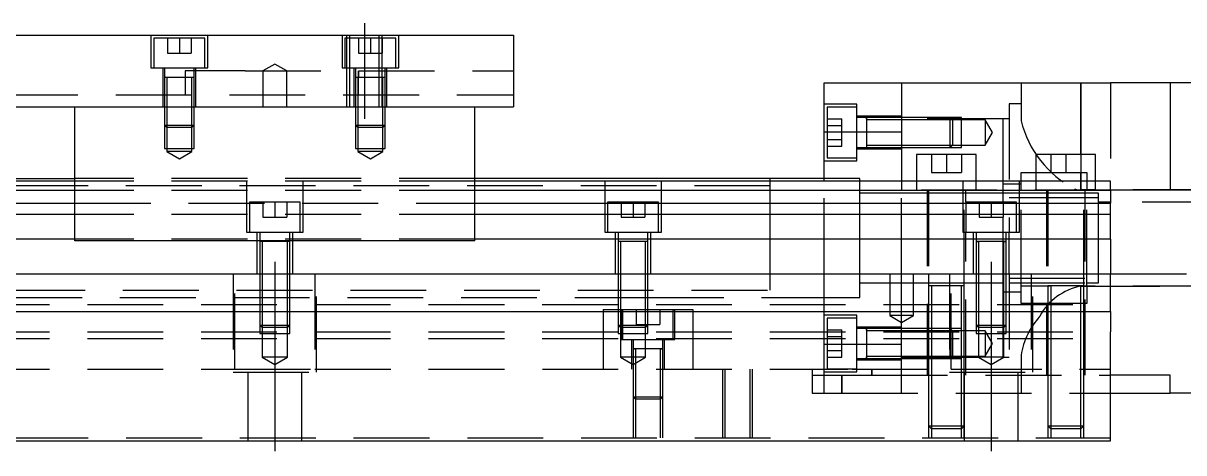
# Model space of a CAD drawing. Extents: x -20 to 632, y -271 to 102.
# Drawn here: x 217.8 to 412.3, y -226.9 to -154.9 of the extents above; entities that cross this region are included whole.
import ezdxf

# ---------------------------------------------------------------- set-up
doc = ezdxf.new("R2010")
doc.units = 0
doc.linetypes.add('CENTER', pattern=[50.8, 31.75, -6.35, 6.35, -6.35])
doc.linetypes.add('DASHED', pattern=[19.05, 12.7, -6.35])
doc.layers.get('0').update_dxf_attribs({"linetype": 'CONTINUOUS'})
doc.layers.add('CENTER', color=1, linetype='CENTER')

msp = doc.modelspace()

# ---------------------------------------------------------------- linework, layer by layer
at = {"color": 7, "linetype": 'CONTINUOUS'}
for p, q in [((100, -156.93), (300, -156.93)), ((300, -156.93), (300, -168.93)), ((352, -173.14658), (352, -164.93)), ((352, -164.93), (365, -164.93)), ((365, -164.93), (400, -164.93)), ((365, -164.93), (365, -181.43)), ((410, -164.93), (400, -164.93)), ((410, -164.93), (410, -182.93)), ((445.5, -164.93), (410, -164.93)), ((100, -168.93), (300, -168.93)), ((226.5, -191.43), (226.5, -168.93)), ((293.5, -191.43), (293.5, -168.93)), ((359.1, -170.752326), (359.1, -170.753182)), ((352, -173.14658), (365, -173.14658)), ((352, -181.43), (352, -173.14658)), ((359.1, -173.1023), (359.1, -173.38317)), ((359.1, -175.019328), (359.1, -175.752336)), ((377.5, -176.93), (367.5, -176.93)), ((367.5, -176.93), (367.5, -181.43)), ((377.5, -181.43), (377.5, -176.93)), ((397.5, -176.93), (387.5, -176.93)), ((387.5, -176.93), (387.5, -181.43)), ((397.5, -181.43), (397.5, -176.93)), ((226.5, -181.43), (173.5, -181.43)), ((215, -180.93), (226.5, -180.93)), ((343, -180.93), (293.5, -180.93)), ((400, -181.43), (293.5, -181.43)), ((343, -180.93), (342.995, -180.93)), ((343, -180.930502), (343, -180.93)), ((343.005, -180.93), (343, -180.93)), ((352, -180.93), (343, -180.93)), ((343, -181.43), (343, -180.93)), ((400, -182.969608), (400, -181.43)), ((226.5, -182.969608), (173.5, -182.969608)), ((400, -182.969608), (293.5, -182.969608)), ((410, -182.93), (400, -182.93)), ((400, -182.969608), (400, -185.090392)), ((173.5, -185.090392), (226.5, -185.090392)), ((293.5, -185.090392), (400, -185.090392)), ((400, -187.000532), (400, -185.090392)), ((226.5, -187.000532), (173.5, -187.000532)), ((400, -187.000532), (293.5, -187.000532)), ((400, -191.111934), (400, -187.000532)), ((226.5, -191.111934), (173.5, -191.111934)), ((293.5, -191.43), (226.5, -191.43)), ((400, -191.111934), (293.5, -191.111934)), ((400, -191.111934), (400, -196.93)), ((0, -196.93), (400, -196.93)), ((400, -203.23), (400, -196.93)), ((0, -203.23), (400, -203.23)), ((400, -203.23), (400, -206.63)), ((359.1, -206.107664), (359.1, -206.50767)), ((359.1, -206.50767), (359.1, -206.63)), ((400, -224.93), (400, -206.63)), ((359.1, -208.465624), (359.1, -208.749714)), ((359.1, -210.70767), (359.1, -211.107674)), ((410, -213.93), (400, -213.93)), ((410, -216.93), (410, -213.93)), ((400, -216.93), (410, -216.93)), ((445.5, -216.93), (410, -216.93)), ((0, -224.93), (400, -224.93))]:
    msp.add_line(p, q, dxfattribs=at)
at = {"color": 3, "linetype": 'DASHED'}
for p, q in [((239.25, -156.93), (239.25, -162.43)), ((248.25, -157.43), (239.75, -157.43)), ((239.75, -157.43), (239.75, -162.43)), ((242, -157.43), (242, -159.93)), ((244, -157.43), (244, -159.93)), ((246, -157.43), (246, -159.93)), ((248.25, -162.43), (248.25, -157.43)), ((248.75, -162.43), (248.75, -156.93)), ((271.25, -156.93), (271.25, -162.43)), ((280.25, -157.43), (271.75, -157.43)), ((271.75, -157.43), (271.75, -162.43)), ((272.000006, -156.93), (272.000006, -168.93)), ((272.5, -156.93), (272.5, -168.93)), ((274, -157.43), (274, -159.93)), ((276, -157.43), (276, -159.93)), ((277.5, -168.93), (277.5, -156.93)), ((277.999994, -168.93), (277.999994, -156.93)), ((278, -157.43), (278, -159.93)), ((280.25, -162.43), (280.25, -157.43)), ((280.75, -162.43), (280.75, -156.93)), ((242, -159.93), (244, -159.93)), ((244, -159.93), (246, -159.93)), ((274, -159.93), (276, -159.93)), ((276, -159.93), (278, -159.93)), ((239.25, -162.43), (248.75, -162.43)), ((241.25, -162.43), (241.25, -168.93)), ((241.5, -162.43), (241.5, -164.03)), ((245, -162.93), (245, -166.93)), ((255, -162.93), (245, -162.93)), ((246.5, -164.03), (246.5, -162.43)), ((246.75, -168.93), (246.75, -162.43)), ((255, -162.93), (300, -162.93)), ((260, -161.7753), (258, -162.93)), ((258, -162.93), (260, -162.93)), ((258, -162.93), (258, -168.93)), ((262, -162.93), (260, -161.7753)), ((262, -168.93), (262, -162.93)), ((271.25, -162.43), (280.75, -162.43)), ((273.25, -162.43), (273.25, -168.93)), ((273.5, -162.43), (273.5, -164.03)), ((274, -166.93), (274, -162.93)), ((274, -162.93), (274, -164.03)), ((278.5, -164.03), (278.5, -162.43)), ((278.75, -168.93), (278.75, -162.43)), ((241.5, -164.025), (241.5, -164.03)), ((241.757468, -164.03), (241.5, -164.03)), ((241.5, -164.03), (241.5, -164.035)), ((241.5, -164.03), (241.5, -168.92998)), ((246.242552, -164.03), (241.757468, -164.03)), ((241.9, -164.03), (241.9, -168.92998)), ((246.1, -168.92998), (246.1, -164.03)), ((246.5, -164.03), (246.242552, -164.03)), ((246.5, -164.03), (246.5, -164.025)), ((246.5, -164.035), (246.5, -164.03)), ((246.5, -168.92998), (246.5, -164.03)), ((273.5, -164.025), (273.5, -164.03)), ((273.757468, -164.03), (273.5, -164.03)), ((273.5, -164.03), (273.5, -168.92998)), ((273.5, -164.03), (273.5, -164.035)), ((278.242552, -164.03), (273.757468, -164.03)), ((273.9, -164.03), (273.9, -168.92998)), ((278.1, -168.92998), (278.1, -164.03)), ((278.5, -164.03), (278.242552, -164.03)), ((278.5, -164.03), (278.5, -164.025)), ((278.5, -168.92998), (278.5, -164.03)), ((278.5, -164.035), (278.5, -164.03)), ((385, -164.93), (385, -171.302214)), ((395, -176.93), (395, -164.93)), ((395, -164.93), (395, -176.93)), ((400, -164.93), (400, -181.43)), ((100, -166.93), (300, -166.93)), ((241.5, -168.93), (241.5, -172.03)), ((241.500006, -168.93), (241.500006, -172.030006)), ((241.9, -168.93), (241.9, -172.43)), ((246.1, -172.43), (246.1, -168.93)), ((246.499994, -172.030006), (246.499994, -168.93)), ((246.5, -172.03), (246.5, -168.93)), ((273.5, -168.93), (273.5, -172.03)), ((273.500006, -168.93), (273.500006, -172.030006)), ((273.9, -168.93), (273.9, -172.43)), ((278.1, -172.43), (278.1, -168.93)), ((278.499994, -172.030006), (278.499994, -168.93)), ((278.5, -172.03), (278.5, -168.93)), ((357.5, -168.50233), (352, -168.50233)), ((352.5, -169.00233), (352.5, -173.25233)), ((357.5, -169.00233), (352.5, -169.00233)), ((357.5, -173.25233), (357.5, -168.50233)), ((383, -168.43), (383, -189.93)), ((385, -168.43), (383, -168.43)), ((352.5, -170.94293), (355, -170.94293)), ((355, -172.09763), (355, -170.94293)), ((365, -170.50233), (357.5, -170.50233)), ((359.1, -170.75233), (357.5, -170.75233)), ((359.1, -170.75233), (359.095, -170.75233)), ((359.1, -170.75233), (359.1, -171.00978)), ((359.1, -171.009798), (359.1, -170.75233)), ((364.99998, -170.75233), (359.1, -170.75233)), ((359.105, -170.75233), (359.1, -170.75233)), ((359.1, -171.00978), (359.1, -173.25233)), ((373.1, -170.75233), (365, -170.75233)), ((373.1, -170.752336), (365, -170.752336)), ((382, -170.93), (365, -170.93)), ((373.1, -173.25233), (373.1, -170.75233)), ((373.5, -171.15233), (373.1, -170.75233)), ((375, -170.752336), (373.10002, -170.752336)), ((375, -175.752326), (375, -170.752336)), ((382, -181.43), (382, -170.93)), ((383, -170.93), (382, -170.93)), ((241.5, -172.03), (246.5, -172.03)), ((241.5, -172.03), (241.9, -172.43)), ((241.500006, -172.03002), (241.500006, -175.93)), ((246.1, -172.43), (241.9, -172.43)), ((241.9, -172.43002), (241.9, -175.93)), ((246.1, -172.43), (246.5, -172.03)), ((246.1, -175.93), (246.1, -172.43002)), ((246.499994, -175.93), (246.499994, -172.03002)), ((273.5, -172.03), (278.5, -172.03)), ((273.5, -172.03), (273.9, -172.43)), ((273.500006, -172.03002), (273.500006, -175.93)), ((278.1, -172.43), (273.9, -172.43)), ((273.9, -172.43002), (273.9, -175.93)), ((278.1, -172.43), (278.5, -172.03)), ((278.1, -175.93), (278.1, -172.43002)), ((278.499994, -175.93), (278.499994, -172.03002)), ((352.5, -172.09763), (355, -172.09763)), ((355, -174.407032), (355, -172.09763)), ((364.99998, -171.15233), (359.1, -171.15233)), ((373.5, -171.15233), (365, -171.15233)), ((373.5, -171.15233), (373.5, -173.25233)), ((375, -171.15233), (373.50002, -171.15233)), ((379, -171.15233), (375, -171.15233)), ((379, -171.15233), (379, -173.25233)), ((380.212436, -173.25233), (379, -171.15233)), ((352.5, -173.25233), (352.5, -177.50233)), ((352.5, -174.407032), (355, -174.407032)), ((355, -175.561732), (355, -174.407032)), ((357.5, -178.00233), (357.5, -173.25233)), ((359.1, -173.25233), (359.1, -175.019324)), ((373.1, -175.75233), (373.1, -173.25233)), ((373.5, -173.25233), (373.5, -175.35233)), ((379, -173.25233), (379, -175.35233)), ((379, -175.35233), (380.212436, -173.25233)), ((241.500006, -175.93), (246.499994, -175.93)), ((241.9, -175.93), (241.9, -176.43)), ((246.1, -176.43), (241.9, -176.43)), ((241.9, -176.43), (244, -177.642436)), ((244, -177.642436), (246.1, -176.43)), ((246.1, -176.43), (246.1, -175.93)), ((273.500006, -175.93), (278.499994, -175.93)), ((273.9, -175.93), (273.9, -176.43)), ((278.1, -176.43), (273.9, -176.43)), ((273.9, -176.43), (276, -177.642436)), ((276, -177.642436), (278.1, -176.43)), ((278.1, -176.43), (278.1, -175.93)), ((352.5, -175.561732), (355, -175.561732)), ((357.5, -175.75233), (359.1, -175.75233)), ((357.5, -176.00233), (365, -176.00233)), ((359.095, -175.75233), (359.1, -175.75233)), ((359.1, -175.019324), (359.1, -175.494932)), ((359.1, -175.35233), (364.99998, -175.35233)), ((359.1, -175.494932), (359.1, -175.75233)), ((359.1, -175.75233), (364.99998, -175.75233)), ((359.1, -175.75233), (359.105, -175.75233)), ((365, -175.35233), (373.5, -175.35233)), ((365, -175.752326), (373.1, -175.752326)), ((365, -175.75233), (373.1, -175.75233)), ((373.1, -175.75233), (373.5, -175.35233)), ((373.10002, -175.752326), (375, -175.752326)), ((373.50002, -175.35233), (375, -175.35233)), ((375, -175.35233), (379, -175.35233)), ((352, -178.00233), (357.5, -178.00233)), ((352.5, -177.50233), (357.5, -177.50233)), ((370, -176.93), (370, -179.93)), ((372.5, -176.93), (372.5, -179.93)), ((375, -176.93), (375, -179.93)), ((390, -176.93), (390, -179.93)), ((392.5, -176.93), (392.5, -179.93)), ((395, -176.93), (395, -179.93)), ((370, -179.93), (372.5, -179.93)), ((372.5, -179.93), (375, -179.93)), ((385, -179.93), (387.5, -179.93)), ((385, -181.43), (385, -179.93)), ((387.5, -179.93), (390, -179.93)), ((390, -179.93), (392.5, -179.93)), ((392.5, -179.93), (395, -179.93)), ((395, -179.93), (396, -179.93)), ((395, -182.852252), (395, -179.93)), ((395, -179.93), (395, -181.43)), ((396, -179.93), (396, -181.43)), ((343, -182.18), (25, -182.18)), ((293.5, -180.93), (226.5, -180.93)), ((293.5, -181.43), (226.5, -181.43)), ((255.25, -181.43), (255.25, -189.93)), ((264.75, -189.93), (264.75, -181.43)), ((315.25, -181.43), (315.25, -189.93)), ((324.75, -189.93), (324.75, -181.43)), ((343, -191.130066), (343, -181.43)), ((358, -180.93), (352, -180.93)), ((352, -196.93), (352, -181.43)), ((358, -181.43), (358, -180.93)), ((358, -190.93), (358, -181.43)), ((365, -181.43), (365, -182.93)), ((367.5, -181.43), (367.5, -182.93)), ((375.25, -181.43), (375.25, -189.93)), ((377.5, -182.93), (377.5, -181.43)), ((382, -182.93), (382, -181.43)), ((385, -181.93), (382, -181.93)), ((384.75, -189.93), (384.75, -181.43)), ((385, -182.93), (385, -181.43)), ((387.5, -181.43), (387.5, -182.93)), ((393.951654, -182.710384), (394.307618, -182.790138)), ((395, -181.43), (395, -182.852252)), ((396, -181.43), (396, -182.93)), ((397.5, -182.93), (397.5, -181.43)), ((293.5, -182.969608), (226.5, -182.969608)), ((365, -183.43), (358, -183.43)), ((400, -182.93), (365, -182.93)), ((365, -196.93), (365, -182.93)), ((369.5, -183.43), (365, -183.43)), ((369.25, -182.93), (369.25, -213.93)), ((369.5, -182.93), (369.5, -196.93)), ((375.5, -183.43), (369.5, -183.43)), ((375.5, -198.935), (375.5, -182.93)), ((382, -183.43), (375.5, -183.43)), ((375.75, -184.93), (375.75, -182.93)), ((382, -184.93), (382, -182.93)), ((383, -183.43), (382, -183.43)), ((383, -183.43), (382.995, -183.43)), ((385, -183.43), (383, -183.43)), ((383.005, -183.43), (383, -183.43)), ((385, -184.18), (383, -184.18)), ((385, -198.93), (385, -182.93)), ((389.5, -183.43), (385, -183.43)), ((389.5, -184.18), (385, -184.18)), ((389.25, -182.93), (389.25, -213.93)), ((389.5, -182.93), (389.5, -198.935)), ((395.5, -183.43), (389.5, -183.43)), ((395.5, -184.18), (389.5, -184.18)), ((394.307618, -182.790138), (394.65068, -182.836404)), ((394.65068, -182.836404), (395, -182.852252)), ((395, -182.852252), (396, -182.852252)), ((435.5, -182.852252), (395, -182.852252)), ((395.5, -198.935), (395.5, -182.93)), ((396, -183.43), (395.5, -183.43)), ((396, -184.18), (395.5, -184.18)), ((395.75, -213.93), (395.75, -182.93)), ((396, -182.852252), (397.5, -182.852252)), ((396, -198.93), (396, -182.93)), ((398, -183.43), (396, -183.43)), ((398, -184.18), (396, -184.18)), ((397.5, -182.852252), (400, -182.852252)), ((398, -190.93), (398, -183.43)), ((400, -182.852252), (410, -182.852252)), ((410, -182.852252), (435.5, -182.852252)), ((226.5, -185.090392), (293.5, -185.090392)), ((264.25, -184.93), (255.75, -184.93)), ((255.75, -184.93), (255.75, -189.93)), ((258, -184.93), (258, -187.43)), ((260, -184.93), (260, -187.43)), ((262, -184.93), (262, -187.43)), ((264.25, -189.93), (264.25, -184.93)), ((324.25, -184.93), (315.75, -184.93)), ((315.75, -184.93), (315.75, -189.93)), ((318, -184.93), (318, -187.43)), ((320, -184.93), (320, -187.43)), ((322, -184.93), (322, -187.43)), ((324.25, -189.93), (324.25, -184.93)), ((384.25, -184.93), (375.75, -184.93)), ((375.75, -184.93), (375.75, -189.93)), ((378, -184.93), (378, -187.43)), ((380, -184.93), (380, -187.43)), ((382, -184.93), (382, -187.43)), ((384.25, -189.93), (384.25, -184.93)), ((400, -184.93), (398, -184.93)), ((418, -184.93), (400, -184.93)), ((293.5, -187.000532), (226.5, -187.000532)), ((258, -187.43), (260, -187.43)), ((260, -187.43), (262, -187.43)), ((318, -187.43), (320, -187.43)), ((320, -187.43), (322, -187.43)), ((378, -187.43), (380, -187.43)), ((380, -187.43), (382, -187.43)), ((382, -190.93), (382, -187.43)), ((255.25, -189.93), (264.75, -189.93)), ((257, -189.93), (257, -196.93)), ((257.5, -189.93), (257.5, -191.53)), ((262.5, -191.53), (262.5, -189.93)), ((263, -196.93), (263, -189.93)), ((315.25, -189.93), (324.75, -189.93)), ((317, -189.93), (317, -196.93)), ((317.5, -189.93), (317.5, -191.53)), ((322.5, -191.53), (322.5, -189.93)), ((323, -196.93), (323, -189.93)), ((375.25, -189.93), (384.75, -189.93)), ((375.75, -213.93), (375.75, -189.93)), ((377, -189.93), (377, -196.93)), ((377.5, -189.93), (377.5, -191.53)), ((382.5, -191.53), (382.5, -189.93)), ((383, -196.93), (383, -189.93)), ((293.5, -191.111934), (226.5, -191.111934)), ((257.5, -191.525), (257.5, -191.53)), ((257.757468, -191.53), (257.5, -191.53)), ((257.5, -191.53), (257.5, -191.535)), ((257.5, -191.53), (257.5, -196.92998)), ((262.242552, -191.53), (257.757468, -191.53)), ((257.9, -191.53), (257.9, -196.92998)), ((262.1, -196.92998), (262.1, -191.53)), ((262.5, -191.53), (262.242552, -191.53)), ((262.5, -191.53), (262.5, -191.525)), ((262.5, -191.535), (262.5, -191.53)), ((262.5, -196.92998), (262.5, -191.53)), ((317.5, -191.525), (317.5, -191.53)), ((317.757468, -191.53), (317.5, -191.53)), ((317.5, -191.53), (317.5, -191.535)), ((317.5, -191.53), (317.5, -196.92998)), ((322.242552, -191.53), (317.757468, -191.53)), ((317.9, -191.53), (317.9, -196.92998)), ((322.1, -196.92998), (322.1, -191.53)), ((322.5, -191.53), (322.242552, -191.53)), ((322.5, -191.53), (322.5, -191.525)), ((322.5, -191.535), (322.5, -191.53)), ((322.5, -196.92998), (322.5, -191.53)), ((343, -199.68), (343, -191.130066)), ((358, -196.93), (358, -190.93)), ((377.5, -191.525), (377.5, -191.53)), ((377.5, -191.53), (377.757448, -191.53)), ((377.757468, -191.53), (377.5, -191.53)), ((377.5, -191.53), (377.5, -191.535)), ((377.5, -191.53), (377.5, -196.92998)), ((382.242552, -191.53), (377.757468, -191.53)), ((377.9, -191.53), (377.9, -196.92998)), ((382, -196.93), (382, -190.93)), ((382.1, -196.92998), (382.1, -191.53)), ((382.5, -191.53), (382.242552, -191.53)), ((382.242602, -191.53), (382.5, -191.53)), ((382.5, -191.53), (382.5, -191.525)), ((382.5, -191.535), (382.5, -191.53)), ((382.5, -196.92998), (382.5, -191.53)), ((398, -198.43), (398, -190.93)), ((253, -196.93), (253, -213.43)), ((253.291796, -212.93), (253.291796, -196.93)), ((257.5, -196.93), (257.5, -203.23)), ((257.500006, -196.93), (257.500006, -203.23)), ((257.9, -196.93), (257.9, -203.23)), ((262.1, -203.23), (262.1, -196.93)), ((262.499994, -203.23), (262.499994, -196.93)), ((262.5, -203.23), (262.5, -196.93)), ((266.708204, -196.93), (266.708204, -212.93)), ((267, -213.43), (267, -196.93)), ((317.5, -196.93), (317.5, -203.23)), ((317.500006, -196.93), (317.500006, -203.23)), ((317.9, -196.93), (317.9, -203.23)), ((322.1, -203.23), (322.1, -196.93)), ((322.499994, -203.23), (322.499994, -196.93)), ((322.5, -203.23), (322.5, -196.93)), ((352, -203.23), (352, -196.93)), ((358, -200.93), (358, -196.93)), ((363, -196.93), (363, -203.93)), ((365, -203.23), (365, -196.93)), ((367, -203.93), (367, -196.93)), ((369.5, -196.93), (369.5, -198.93)), ((373, -196.93), (373, -213.43)), ((373.291796, -212.93), (373.291796, -196.93)), ((377.5, -196.93), (377.5, -203.23)), ((377.500006, -196.93), (377.500006, -203.23)), ((377.9, -196.93), (377.9, -203.23)), ((382, -203.93), (382, -196.93)), ((382.1, -203.23), (382.1, -196.93)), ((382.499994, -203.23), (382.499994, -196.93)), ((382.5, -203.23), (382.5, -196.93)), ((383, -196.93), (383, -213.43)), ((383, -197.68), (398, -197.68)), ((386.708204, -196.93), (386.708204, -212.93)), ((387, -213.43), (387, -196.93)), ((400, -196.93), (418, -196.93)), ((25, -199.68), (343, -199.68)), ((358, -198.43), (365, -198.43)), ((365, -198.43), (369.5, -198.43)), ((369.5, -198.43), (383.005, -198.43)), ((369.5, -198.925), (369.5, -198.93)), ((369.849602, -198.93), (369.5, -198.93)), ((369.5, -198.93), (369.5, -198.935)), ((369.5, -198.93), (369.5, -203.23)), ((375.15035, -198.93), (369.849602, -198.93)), ((370, -198.93), (370, -203.23)), ((375, -206.63), (375, -198.93)), ((375.5, -198.93), (375.15035, -198.93)), ((375.5, -206.63), (375.5, -198.925)), ((382, -199.93), (385, -199.93)), ((382.995, -198.43), (396, -198.43)), ((383.005, -198.43), (396, -198.43)), ((385, -198.93), (389.39999, -198.93)), ((385, -201.93), (385, -198.93)), ((389.39999, -198.93), (389.499994, -198.93)), ((389.5, -198.925), (389.5, -206.63)), ((389.5, -198.93), (389.84965, -198.93)), ((389.849602, -198.93), (389.5, -198.93)), ((395.15035, -198.93), (389.849602, -198.93)), ((390, -198.93), (390, -206.63)), ((395, -206.63), (395, -198.93)), ((395.562908, -199.007748), (395, -199.007748)), ((395, -199.007748), (395.562908, -199.007748)), ((395.150204, -198.93), (395.5, -198.93)), ((395.5, -198.93), (395.15035, -198.93)), ((395.5, -206.63), (395.5, -198.925)), ((395.500006, -198.93), (395.60001, -198.93)), ((435.5, -199.007748), (395.562908, -199.007748)), ((395.562908, -199.007748), (435.5, -199.007748)), ((395.60001, -198.93), (396, -198.93)), ((396, -198.43), (398, -198.43)), ((396, -198.93), (396, -201.93)), ((0, -202.08), (400, -202.08)), ((215, -200.93), (317.5, -200.93)), ((257.5, -200.93), (257.9, -200.93)), ((257.9, -200.93), (262.1, -200.93)), ((262.1, -200.93), (262.5, -200.93)), ((317.5, -200.93), (317.9, -200.93)), ((317.9, -200.93), (322.1, -200.93)), ((322.1, -200.93), (322.5, -200.93)), ((322.5, -200.93), (343.005, -200.93)), ((342.995, -200.93), (343.291796, -200.93)), ((343.291796, -200.93), (352, -200.93)), ((352, -200.93), (356.708204, -200.93)), ((356.708204, -200.93), (358, -200.93)), ((396, -201.93), (385, -201.93)), ((257.5, -203.23), (257.5, -205.53)), ((257.500006, -203.23), (257.500006, -205.530006)), ((257.9, -203.23), (257.9, -205.93)), ((262.1, -205.93), (262.1, -203.23)), ((262.499994, -205.530006), (262.499994, -203.23)), ((262.5, -205.53), (262.5, -203.23)), ((315, -202.93), (317.5, -202.93)), ((315, -202.93), (315, -203.23)), ((315, -203.23), (315, -206.63)), ((317.5, -202.93), (317.9, -202.93)), ((317.5, -203.23), (317.5, -205.53)), ((317.500006, -203.23), (317.500006, -205.530006)), ((317.9, -202.93), (322.1, -202.93)), ((317.9, -203.23), (317.9, -205.93)), ((318, -202.93), (318, -207.93)), ((318.25, -202.93), (318.25, -203.23)), ((318.25, -203.23), (318.25, -205.93)), ((320.5, -202.93), (320.5, -205.43)), ((322.1, -202.93), (322.5, -202.93)), ((322.1, -205.93), (322.1, -203.23)), ((322.499994, -205.530006), (322.499994, -203.23)), ((322.5, -202.93), (330, -202.93)), ((322.5, -205.53), (322.5, -203.23)), ((324.5, -202.93), (324.5, -205.43)), ((326.75, -203.23), (326.75, -202.93)), ((326.75, -206.63), (326.75, -203.23)), ((327, -207.93), (327, -202.93)), ((330, -202.93), (330, -203.23)), ((330, -203.23), (330, -206.63)), ((352, -206.63), (352, -203.23)), ((357.5, -203.85767), (352, -203.85767)), ((357.5, -208.60767), (357.5, -203.85767)), ((367, -203.93), (363, -203.93)), ((363, -203.93), (365, -205.0847)), ((367, -203.93), (363, -203.93)), ((363, -203.93), (365, -205.0847)), ((365, -206.63), (365, -203.23)), ((365, -205.0847), (367, -203.93)), ((365, -205.0847), (367, -203.93)), ((369.5, -203.23), (369.5, -206.63)), ((370, -203.23), (370, -206.63)), ((377.5, -203.23), (377.5, -205.53)), ((377.500006, -203.23), (377.500006, -205.530006)), ((377.9, -203.23), (377.9, -205.93)), ((382, -205.93), (382, -203.93)), ((382.1, -205.93), (382.1, -203.23)), ((382.499994, -205.530006), (382.499994, -203.23)), ((382.5, -205.53), (382.5, -203.23)), ((257.5, -205.53), (262.5, -205.53)), ((257.5, -205.53), (257.9, -205.93)), ((257.500006, -205.53002), (257.500006, -206.63)), ((262.1, -205.93), (257.9, -205.93)), ((257.9, -205.93002), (257.9, -206.93)), ((262.1, -205.93), (262.5, -205.53)), ((262.1, -206.93), (262.1, -205.93002)), ((262.499994, -206.63), (262.499994, -205.53002)), ((317.5, -205.53), (322.5, -205.53)), ((317.5, -205.53), (317.9, -205.93)), ((317.500006, -205.53002), (317.500006, -206.63)), ((322.1, -205.93), (317.9, -205.93)), ((317.9, -205.93002), (317.9, -206.93)), ((318.25, -205.93), (318.25, -206.63)), ((320.5, -205.43), (322.5, -205.43)), ((322.1, -205.93), (322.5, -205.53)), ((322.1, -206.93), (322.1, -205.93002)), ((322.499994, -206.63), (322.499994, -205.53002)), ((322.5, -205.43), (324.5, -205.43)), ((352.5, -204.35767), (352.5, -206.63)), ((356.708204, -204.35767), (352.5, -204.35767)), ((357.5, -204.35767), (356.708204, -204.35767)), ((365, -205.85767), (357.5, -205.85767)), ((377.5, -205.53), (382.5, -205.53)), ((377.5, -205.53), (377.9, -205.93)), ((377.500006, -205.53002), (377.500006, -206.63)), ((382.1, -205.93), (377.9, -205.93)), ((377.9, -205.93002), (377.9, -206.93)), ((382, -206.63), (382, -205.93)), ((382.1, -205.93), (382.5, -205.53)), ((382.1, -206.93), (382.1, -205.93002)), ((382.499994, -206.63), (382.499994, -205.53002)), ((0, -206.63), (400, -206.63)), ((0, -207.78), (400, -207.78)), ((257.500006, -206.63), (257.500006, -206.93)), ((257.500006, -206.93), (262.499994, -206.93)), ((257.9, -206.93), (257.9, -210.93)), ((262.1, -210.93), (262.1, -206.93)), ((262.499994, -206.93), (262.499994, -206.63)), ((315, -206.63), (315, -212.93)), ((317.500006, -206.63), (317.500006, -206.93)), ((317.500006, -206.93), (322.499994, -206.93)), ((317.9, -206.93), (317.9, -210.93)), ((318, -207.93), (327, -207.93)), ((318.25, -206.63), (318.25, -206.93)), ((318.25, -206.93), (318.25, -207.93)), ((319.75, -207.93), (319.75, -212.93)), ((320, -207.93), (320, -209.53)), ((322.1, -210.93), (322.1, -206.93)), ((322.499994, -206.93), (322.499994, -206.63)), ((325, -209.53), (325, -207.93)), ((325.25, -212.93), (325.25, -207.93)), ((326.75, -207.93), (326.75, -206.63)), ((330, -206.63), (330, -212.93)), ((352, -208.71342), (352, -206.63)), ((352.5, -206.298268), (355, -206.298268)), ((352.5, -206.63), (352.5, -208.60767)), ((352.5, -207.452968), (355, -207.452968)), ((355, -207.452968), (355, -206.298268)), ((355, -209.76237), (355, -207.452968)), ((359.1, -206.10767), (357.5, -206.10767)), ((359.1, -206.10767), (359.095, -206.10767)), ((359.1, -206.10767), (359.1, -206.365118)), ((359.1, -206.365136), (359.1, -206.10767)), ((364.99998, -206.10767), (359.1, -206.10767)), ((359.105, -206.10767), (359.1, -206.10767)), ((359.1, -206.365118), (359.1, -206.629906)), ((364.99998, -206.50767), (359.1, -206.50767)), ((359.1, -206.629906), (359.1, -208.60767)), ((369.5, -206.10767), (365, -206.10767)), ((369.5, -206.107674), (365, -206.107674)), ((369.5, -206.50767), (365, -206.50767)), ((365, -213.93), (365, -206.63)), ((370, -206.10767), (369.5, -206.10767)), ((370, -206.107674), (369.5, -206.107674)), ((370, -206.50767), (369.5, -206.50767)), ((369.5, -206.63), (369.5, -213.92998)), ((373.1, -206.10767), (370, -206.10767)), ((373.100006, -206.107674), (370, -206.107674)), ((373.5, -206.50767), (370, -206.50767)), ((370, -206.63), (370, -213.92998)), ((373.1, -206.63), (373.1, -206.10767)), ((373.5, -206.50767), (373.1, -206.10767)), ((373.1, -208.60767), (373.1, -206.63)), ((375, -206.107674), (373.10002, -206.107674)), ((373.5, -206.50767), (373.5, -206.63)), ((373.5, -206.63), (373.5, -208.60767)), ((375, -206.50767), (373.50002, -206.50767)), ((379, -206.50767), (375, -206.50767)), ((375, -213.92998), (375, -206.63)), ((375.5, -213.92998), (375.5, -206.63)), ((377.500006, -206.63), (377.500006, -206.93)), ((377.500006, -206.93), (382.499994, -206.93)), ((377.9, -206.93), (377.9, -210.93)), ((379, -206.50767), (379, -208.60767)), ((380.212436, -208.60767), (379, -206.50767)), ((382, -206.93), (382, -206.63)), ((382, -210.93), (382, -206.93)), ((382.1, -210.93), (382.1, -206.93)), ((382.499994, -206.93), (382.499994, -206.63)), ((389.5, -206.63), (389.5, -213.92998)), ((390, -206.63), (390, -213.92998)), ((395, -213.92998), (395, -206.63)), ((395.5, -213.92998), (395.5, -206.63)), ((320, -209.525), (320, -209.53)), ((320, -209.53), (320.257448, -209.53)), ((320.257468, -209.53), (320, -209.53)), ((320, -209.53), (320, -212.92998)), ((320, -209.53), (320, -209.535)), ((324.742552, -209.53), (320.257468, -209.53)), ((320.4, -209.53), (320.4, -212.92998)), ((324.6, -212.92998), (324.6, -209.53)), ((325, -209.53), (324.742552, -209.53)), ((324.742602, -209.53), (325, -209.53)), ((325, -209.53), (325, -209.525)), ((325, -212.92998), (325, -209.53)), ((325, -209.535), (325, -209.53)), ((352, -208.71342), (356.708204, -208.71342)), ((352, -212.93), (352, -208.71342)), ((352.5, -208.60767), (352.5, -212.85767)), ((352.5, -209.76237), (355, -209.76237)), ((355, -210.91707), (355, -209.76237)), ((356.708204, -208.71342), (365, -208.71342)), ((357.5, -213.35767), (357.5, -208.60767)), ((359.1, -208.60767), (359.1, -210.850272)), ((373.1, -211.10767), (373.1, -208.60767)), ((373.5, -208.60767), (373.5, -210.70767)), ((379, -208.60767), (379, -210.70767)), ((379, -210.70767), (380.212436, -208.60767)), ((262.1, -210.93), (257.9, -210.93)), ((257.9, -210.93), (260, -212.142436)), ((260, -212.142436), (262.1, -210.93)), ((322.1, -210.93), (317.9, -210.93)), ((317.9, -210.93), (320, -212.142436)), ((320, -212.142436), (322.1, -210.93)), ((352.5, -210.91707), (355, -210.91707)), ((357.5, -211.10767), (359.105, -211.10767)), ((357.5, -211.35767), (365, -211.35767)), ((359.095, -211.10767), (364.99998, -211.10767)), ((359.1, -210.70767), (364.99998, -210.70767)), ((359.1, -211.10767), (359.1, -210.85022)), ((359.1, -210.850272), (359.1, -211.10767)), ((359.1, -210.850272), (359.1, -211.10767)), ((365, -210.70767), (369.5, -210.70767)), ((365, -210.93), (369.5, -210.93)), ((365, -211.107664), (369.5, -211.107664)), ((365, -211.10767), (369.5, -211.10767)), ((369.5, -210.70767), (370, -210.70767)), ((369.5, -210.93), (370, -210.93)), ((369.5, -211.107664), (370, -211.107664)), ((369.5, -211.10767), (370, -211.10767)), ((370, -210.70767), (373.5, -210.70767)), ((370, -210.93), (373.27767, -210.93)), ((370, -211.107664), (373.100006, -211.107664)), ((370, -211.10767), (373.1, -211.10767)), ((373.1, -211.10767), (373.5, -210.70767)), ((373.10002, -211.107664), (375, -211.107664)), ((373.27767, -210.93), (375, -210.93)), ((373.50002, -210.70767), (375, -210.70767)), ((375, -210.70767), (379, -210.70767)), ((375, -210.93), (375.5, -210.93)), ((375.5, -210.93), (377.9, -210.93)), ((382.1, -210.93), (377.9, -210.93)), ((377.9, -210.93), (380, -212.142436)), ((380, -212.142436), (382.1, -210.93)), ((382.1, -210.93), (383, -210.93)), ((385, -210.557786), (385, -216.93)), ((0, -212.93), (253.291796, -212.93)), ((253, -213.43), (267, -213.43)), ((253.291796, -212.93), (266.708204, -212.93)), ((253.291796, -212.93), (266.708204, -212.93)), ((255.5, -213.43), (255.5, -224.93)), ((264.5, -224.93), (264.5, -213.43)), ((266.708204, -212.93), (343.291796, -212.93)), ((320, -212.93), (320, -217.53)), ((320.000006, -212.93), (320.000006, -217.530006)), ((320.4, -212.93), (320.4, -217.93)), ((324.6, -217.93), (324.6, -212.93)), ((324.999994, -217.530006), (324.999994, -212.93)), ((325, -217.53), (325, -212.93)), ((335.000006, -212.93), (335.000006, -224.43)), ((335.4, -212.93), (335.4, -224.43)), ((339.6, -224.43), (339.6, -212.93)), ((339.999994, -224.43), (339.999994, -212.93)), ((343.291796, -212.93), (356.708204, -212.93)), ((350, -212.93), (350, -213.93)), ((352, -216.93), (352, -212.93)), ((352, -213.35767), (357.5, -213.35767)), ((352.5, -212.85767), (356.708204, -212.85767)), ((356.708204, -212.85767), (357.5, -212.85767)), ((356.708204, -212.93), (400, -212.93)), ((360, -213.93), (360, -212.93)), ((360, -212.93), (360, -213.93)), ((373, -213.43), (387, -213.43)), ((373.291796, -212.93), (386.708204, -212.93)), ((375.5, -213.43), (375.5, -224.93)), ((383, -213.43), (385, -213.43)), ((384.5, -224.93), (384.5, -213.43)), ((350, -213.93), (360, -213.93)), ((350, -213.93), (350, -216.93)), ((355, -216.93), (355, -213.93)), ((355, -213.93), (355, -216.93)), ((360, -213.93), (400, -213.93)), ((365, -216.93), (365, -213.93)), ((369.5, -213.93), (369.5, -222.43)), ((369.500006, -213.93), (369.500006, -222.430006)), ((370, -213.93), (370, -222.93)), ((375, -222.93), (375, -213.93)), ((375.499994, -222.430006), (375.499994, -213.93)), ((375.5, -222.43), (375.5, -213.93)), ((389.5, -213.93), (389.5, -222.43)), ((389.500006, -213.93), (389.500006, -222.430006)), ((390, -213.93), (390, -222.93)), ((395, -222.93), (395, -213.93)), ((395.499994, -222.430006), (395.499994, -213.93)), ((395.5, -222.43), (395.5, -213.93)), ((320, -217.53), (325, -217.53)), ((320, -217.53), (320.4, -217.93)), ((320.000006, -217.53002), (320.000006, -224.43)), ((324.6, -217.93), (325, -217.53)), ((324.999994, -224.43), (324.999994, -217.53002)), ((350, -216.93), (355, -216.93)), ((355, -216.93), (400, -216.93)), ((324.6, -217.93), (320.4, -217.93)), ((320.4, -217.93002), (320.4, -224.43)), ((324.6, -224.43), (324.6, -217.93002)), ((369.5, -222.43), (375.5, -222.43)), ((369.5, -222.43), (370, -222.93)), ((369.500006, -222.43002), (369.500006, -224.43)), ((375, -222.93), (370, -222.93)), ((370, -222.93002), (370, -224.43)), ((375, -222.93), (375.5, -222.43)), ((375, -224.43), (375, -222.93002)), ((375.499994, -224.43), (375.499994, -222.43002)), ((389.5, -222.43), (395.5, -222.43)), ((389.5, -222.43), (390, -222.93)), ((389.500006, -222.43002), (389.500006, -224.43)), ((395, -222.93), (390, -222.93)), ((390, -222.93002), (390, -224.43)), ((395, -222.93), (395.5, -222.43)), ((395, -224.43), (395, -222.93002)), ((395.499994, -224.43), (395.499994, -222.43002)), ((6.499992, -224.43), (400, -224.43))]:
    msp.add_line(p, q, dxfattribs=at)
for centre, radius, start, end in [((402.248428, -166.984016), 17.780751, 194.05528352, 242.18517545), ((396.823107, -208.664309), 9.827151, 100.6912945, 151.88008694), ((397.917859, -212.779752), 13.107563, 138.13815045, 170.240215)]:
    msp.add_arc(centre, radius, start, end, dxfattribs=at)
at = {"layer": 'CENTER', "color": 1, "linetype": 'CENTER'}
for p, q in [((275, -154.93), (275, -170.93)), ((260, -194.93), (260, -226.93)), ((380, -194.93), (380, -226.93))]:
    msp.add_line(p, q, dxfattribs=at)

doc.saveas('drawing.dxf')
